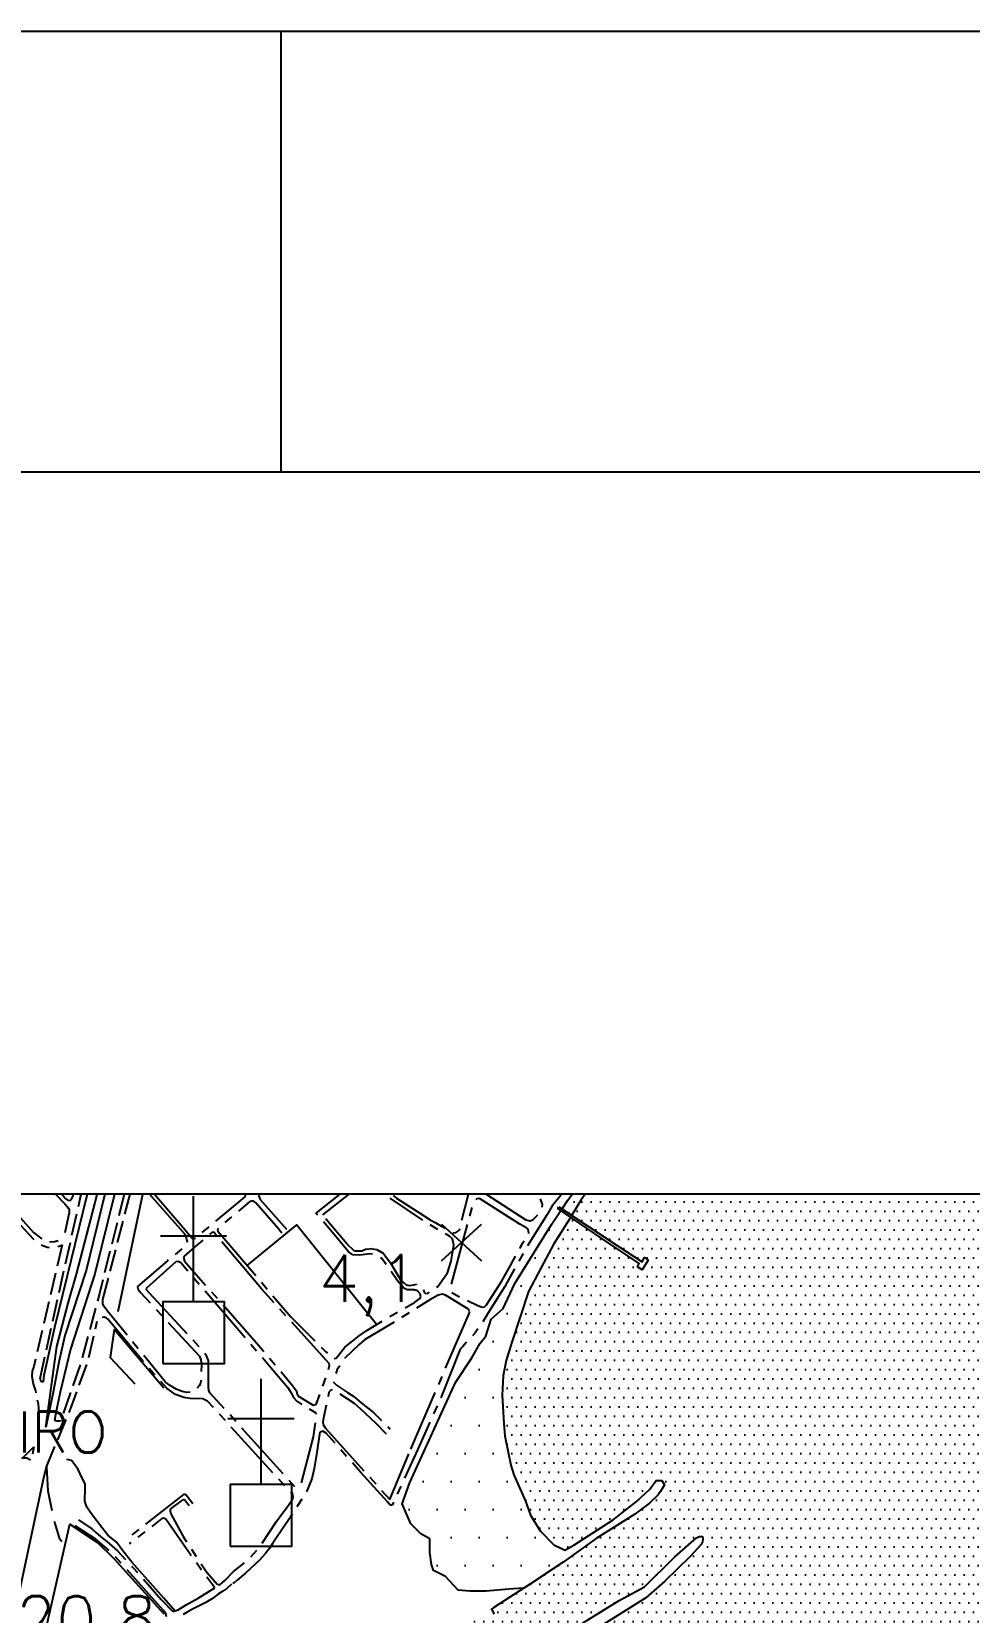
# Model space of a CAD drawing. Header units: millimetres. Extents: x 548366 to 1117317, y 7446967 to 14899125.
# Drawn here: x 557498 to 558297, y 7460059 to 7461405 of the extents above; entities that cross this region are included whole.
import ezdxf

# ---------------------------------------------------------------- set-up
doc = ezdxf.new("R2010")
doc.units = ezdxf.units.MM
doc.header["$MEASUREMENT"] = 0
for name, pattern in [('CAMINHO', [3.75, 3, -0.75]), ('ESTR-TERRA', [1, 0.7, -0.1, 0.1, -0.1]), ('MEIO-FIOx2', [20, 15, -5])]:
    doc.linetypes.add(name, pattern=pattern)
for name, color, linetype in [('AID5_25K', 2, 'Continuous'), ('AUTO_ESTRADA', 224, 'Continuous'), ('CAMINHO', 1, 'CAMINHO'), ('CANAL', 4, 'Continuous'), ('CARIMBO', 7, 'Continuous'), ('EDIFICAÇÃO', 7, 'Continuous'), ('HACHURA_OCEANO', 131, 'Continuous'), ('MURO', 181, 'Continuous'), ('OCEANO', 5, 'Continuous'), ('PIER', 7, 'Continuous'), ('PRAIA', 7, 'Continuous'), ('PTO_COTADO', 7, 'Continuous'), ('RADIAIS', 222, 'Continuous'), ('RIO_PERMANENTE', 4, 'Continuous'), ('RUA_PAV_C_MEIO_FIO', 1, 'MEIO-FIOx2'), ('RUA_PAV_S_MEIO_FIO', 2, 'ESTR-TERRA'), ('RUA_S_PAV', 2, 'ESTR-TERRA')]:
    doc.layers.add(name, color=color, linetype=linetype)
doc.styles.add('ROMANS', font='romans.shx')

# ---------------------------------------------------------------- blocks, each defined once
blk = doc.blocks.new('igreja')
for p, q in [((14, 28), (14, 76)), ((-1, 58), (14, 58)), ((14, 58), (29, 58))]:
    blk.add_line(p, q)
blk.add_lwpolyline([(0, 0), (28, 0), (28, 28), (0, 28)], close=True)

msp = doc.modelspace()

# ---------------------------------------------------------------- hatches: boundary and pattern name
at = {"layer": 'HACHURA_OCEANO', "ltscale": 0.5}
h = msp.add_hatch(dxfattribs=at)
h.set_pattern_fill('DOTS', color=256, scale=5, style=0)
h.set_pattern_definition([(0, (0, 0), (3.96875, 7.9375), [0, -7.9375])])
h.paths.add_polyline_path([(558365, 7460415), (557969.4, 7460415), (557966, 7460410.2), (557958, 7460397.1), (557997.5, 7460370.8), (558018.1, 7460357.6), (558019.9, 7460361.1), (558023.1, 7460359), (558018.1, 7460350.7), (558014.1, 7460353.3), (558015.5, 7460356), (557983.7, 7460377.4), (557957.1, 7460395.5), (557956, 7460393.7), (557942.8, 7460372.9), (557931.7, 7460352), (557921.3, 7460332.4), (557914.8, 7460312.4), (557907, 7460289.2), (557902.2, 7460273.6), (557899.8, 7460260.6), (557898.7, 7460244), (557900.1, 7460219.9), (557901, 7460209.5), (557906.1, 7460184.4), (557908.8, 7460176.3), (557911.8, 7460169.1), (557918.7, 7460153.8), (557923, 7460141.8), (557931.3, 7460128.6), (557942.7, 7460116.6), (557952.2, 7460112.2), (557959.9, 7460116.2), (557993.4, 7460137.9), (558013, 7460153.2), (558024.4, 7460164), (558029.9, 7460171.3), (558034.6, 7460171.3), (558036.9, 7460167.6), (558034.5, 7460163.4), (558031.7, 7460159.1), (558024.1, 7460152), (558011.8, 7460142.6), (557978.8, 7460121.9), (557950.6, 7460101.9), (557922.8, 7460083.5), (557891.6, 7460063.2), (557889.8, 7460061.8), (557891.2, 7460059.5), (557891.6, 7460057.6), (557872.3, 7460051), (557865.7, 7460048.6), (557866.2, 7460045.8), (557865, 7460045.3), (557865, 7460000), (557869.1, 7460000.1), (557880.4, 7459999.8), (557882.8, 7460000.6), (557956.3, 7460046.6), (557966.1, 7460052.3), (557967.3, 7460050), (557982.8, 7460059.5), (557998.5, 7460069.3), (558019.9, 7460081), (558045.8, 7460106.3), (558064.1, 7460122.5), (558066.6, 7460123.7), (558069.3, 7460123.7), (558069.6, 7460121.6), (558069.4, 7460119.1), (558068.2, 7460117), (558059.2, 7460107.1), (558037.1, 7460085.5), (558021, 7460071.4), (557977.6, 7460044.3), (557928.7, 7460013.9), (557912.6, 7460003.2), (557911.9, 7459996.7), (557907, 7459982.4), (557899.6, 7459964.4), (557891.6, 7459944.8), (557884.8, 7459929.1), (557881.9, 7459915), (558365, 7459915)])
at = {"layer": 'PRAIA', "ltscale": 0.5}
h = msp.add_hatch(dxfattribs=at)
h.set_pattern_fill('DOTS', color=40, scale=6, style=0)
h.set_pattern_definition([(0, (0, 0), (4.7625, 9.525), [0, -9.525])])
h.paths.add_polyline_path([(557949.8, 7460402.6), (557958, 7460397.1), (557966, 7460410.2), (557969.4, 7460415), (557958.4, 7460415), (557954.8, 7460410.1)])
h = msp.add_hatch(dxfattribs=at)
h.set_pattern_fill('DOTS', color=40, scale=15, style=0)
h.set_pattern_definition([(0, (0, 0), (11.90625, 23.8125), [0, -23.8125])])
h.paths.add_polyline_path([(557898.2, 7460251.8), (557902.2, 7460273.6), (557907, 7460289.2), (557914.8, 7460312.4), (557921.3, 7460332.4), (557931.7, 7460352), (557942.8, 7460372.9), (557956, 7460393.7), (557957.1, 7460395.5), (557948.8, 7460401.2), (557940.9, 7460389.3), (557909.5, 7460339.1), (557899.8, 7460317.9), (557889.4, 7460308.7), (557884.8, 7460294.3), (557880.2, 7460288.3), (557873, 7460275.8), (557859.2, 7460254.8), (557820.3, 7460169.8), (557813.7, 7460151.4), (557821.1, 7460134.4), (557829.5, 7460126), (557837.1, 7460121.8), (557837.1, 7460110), (557838.8, 7460099.9), (557840.5, 7460094.9), (557850.6, 7460089.8), (557861.5, 7460078), (557871.3, 7460077.1), (557885.1, 7460077.2), (557904.5, 7460078.9), (557916.8, 7460079.6), (557922.8, 7460083.5), (557950.6, 7460101.9), (557960, 7460108.5), (557942.7, 7460116.6), (557925.6, 7460134.6), (557918.7, 7460153.8), (557909.5, 7460174.2), (557906.1, 7460184.4), (557900.7, 7460210.9)])

# ---------------------------------------------------------------- linework, layer by layer
at = {"layer": 'AID5_25K'}
msp.add_lwpolyline([(549360, 7450410), (559365, 7450410), (559365, 7460415), (549360, 7460415), (549360, 7450410)], dxfattribs=at)
at = {"layer": 'AUTO_ESTRADA', "ltscale": 2.5, "flags": 128}
for points in [[(557545.6, 7460415), (557517.6, 7460301.6), (557508.8, 7460260.7), (557508.1, 7460255.3)], [(557568.9, 7460415), (557552, 7460347.3), (557531.3, 7460283.2), (557522.7, 7460246.5), (557519, 7460229), (557517.7, 7460222.4)], [(557386.5, 7459893.7), (557399.2, 7459903.6), (557424.5, 7459929.4), (557438, 7459946), (557451.6, 7459967.8), (557460, 7459984.6), (557469.8, 7460012), (557479, 7460040), (557486, 7460067.3), (557508.4, 7460172.6), (557511, 7460183)]]:
    msp.add_lwpolyline(points, dxfattribs=at)
at = {"layer": 'AUTO_ESTRADA', "color": 1, "ltscale": 2.5, "flags": 128}
for points in [[(557560.6, 7460415), (557544.6, 7460350.1), (557526.6, 7460294.9), (557521.3, 7460272.2), (557516.5, 7460246.6), (557510.5, 7460216.8)], [(557510.5, 7460216.8), (557519.8, 7460285.5), (557529.3, 7460322.2), (557536.5, 7460346.9), (557552, 7460407), (557554.1, 7460415)]]:
    msp.add_lwpolyline(points, dxfattribs=at)
at = {"layer": 'CAMINHO', "ltscale": 12.5, "flags": 128}
msp.add_lwpolyline([(557511, 7460183), (557512.2, 7460162.6), (557517.7, 7460135.6), (557521.8, 7460122.7), (557524.1, 7460119.5)], dxfattribs=at)
at = {"layer": 'CANAL', "ltscale": 1.25, "flags": 128}
msp.add_lwpolyline([(557620.2, 7460060.4), (557610.9, 7460071.2), (557583.7, 7460102), (557575.8, 7460111.5), (557570.5, 7460118.8), (557563, 7460124.9), (557557.9, 7460131.4), (557549.8, 7460142.3), (557545.3, 7460148.7), (557543.6, 7460153.8), (557543.9, 7460164.7), (557543.9, 7460168.6), (557541.7, 7460172.8), (557537.7, 7460181.4), (557532.1, 7460188.4), (557528.2, 7460189.2)], dxfattribs=at)
at = {"layer": 'CARIMBO', "color": 20}
msp.add_lwpolyline([(560359.3, 7461404.7), (548365.7, 7461404.7)], dxfattribs=at)
at = {"layer": 'CARIMBO', "color": 20, "ltscale": 0.5}
msp.add_lwpolyline([(557710.4, 7461404.7), (557710.4, 7461029.7)], dxfattribs=at)
at = {"layer": 'CARIMBO', "color": 6}
msp.add_lwpolyline([(548990.7, 7461029.7), (548990.7, 7447341.9), (559734.3, 7447341.9), (559734.3, 7461029.7)], close=True, dxfattribs=at)
at = {"layer": 'MURO', "ltscale": 0.5}
for points in [[(557571.9, 7460315.1), (557592.9, 7460415)], [(557681.7, 7460354.4), (557723.9, 7460389), (557792.2, 7460304.3)], [(557610.7, 7460250), (557568.5, 7460299.8), (557565.1, 7460276.1), (557586.1, 7460253.6)]]:
    msp.add_lwpolyline(points, dxfattribs=at)
at = {"layer": 'MURO', "color": 181, "ltscale": 0.5}
msp.add_lwpolyline([(557573.4, 7459974.1), (557510.1, 7460043), (557530.8, 7460134.1), (557554.3, 7460118.6), (557568.1, 7460105.2), (557610.7, 7460057.8)], dxfattribs=at)
at = {"layer": 'OCEANO', "ltscale": 2.5}
for points in [[(557969.4, 7460415), (557966, 7460410.2), (557958, 7460397.1)], [(557957.1, 7460395.5), (557956, 7460393.7), (557942.8, 7460372.9), (557931.7, 7460352), (557921.3, 7460332.4), (557914.8, 7460312.4), (557907, 7460289.2), (557902.2, 7460273.6), (557899.8, 7460260.6), (557898.7, 7460244), (557900.1, 7460219.9), (557901, 7460209.5), (557906.1, 7460184.4), (557908.8, 7460176.3), (557911.8, 7460169.1), (557918.7, 7460153.8), (557923, 7460141.8), (557931.3, 7460128.6), (557942.7, 7460116.6), (557952.2, 7460112.2), (557959.9, 7460116.2), (557993.4, 7460137.9), (558013, 7460153.2), (558024.4, 7460164), (558029.9, 7460171.3), (558034.6, 7460171.3), (558036.9, 7460167.6)], [(558066.6, 7460123.7), (558069.3, 7460123.7), (558069.6, 7460121.6), (558069.4, 7460119.1), (558068.2, 7460117), (558059.2, 7460107.1), (558037.1, 7460085.5), (558021, 7460071.4), (557977.6, 7460044.3)]]:
    msp.add_lwpolyline(points, dxfattribs=at)
at = {"layer": 'PIER', "ltscale": 2.5}
msp.add_lwpolyline([(557947, 7460404.4), (557997.5, 7460370.8), (558018.1, 7460357.6), (558019.9, 7460361.1), (558023.1, 7460359), (558018.1, 7460350.7), (558014.1, 7460353.3), (558015.5, 7460356), (557983.7, 7460377.4), (557946.1, 7460403), (557947, 7460404.4)], dxfattribs=at)
at = {"layer": 'PRAIA'}
for points in [[(557949.8, 7460402.6), (557954.8, 7460410.1), (557958.4, 7460415)], [(557916.8, 7460079.6), (557904.5, 7460078.9), (557885.1, 7460077.2), (557871.3, 7460077.1), (557861.5, 7460078), (557850.6, 7460089.8), (557840.5, 7460094.9), (557838.8, 7460099.9), (557837.1, 7460110), (557837.1, 7460121.8), (557829.5, 7460126), (557821.1, 7460134.4), (557813.7, 7460151.4), (557820.3, 7460169.8), (557859.2, 7460254.8), (557873, 7460275.8), (557880.2, 7460288.3), (557884.8, 7460294.3), (557889.4, 7460308.7), (557899.8, 7460317.9), (557909.5, 7460339.1), (557940.9, 7460389.3), (557948.8, 7460401.2)]]:
    msp.add_lwpolyline(points, dxfattribs=at)
at = {"layer": 'PTO_COTADO', "elevation": 4.1}
for points in [[(557847.1, 7460358.3), (557881.2, 7460389.6)], [(557847.1, 7460389.6), (557881.2, 7460358.3)]]:
    msp.add_lwpolyline(points, dxfattribs=at)
at = {"layer": 'RADIAIS', "linetype": 'Continuous', "ltscale": 2.5}
msp.add_circle((554363.7, 7455412.7), 4998.2, dxfattribs=at)
at = {"layer": 'RIO_PERMANENTE', "ltscale": 2.5, "flags": 128}
for points in [[(558036.9, 7460167.6), (558034.5, 7460163.4), (558031.7, 7460159.1), (558024.1, 7460152), (558011.8, 7460142.6), (557978.8, 7460121.9), (557950.6, 7460101.9), (557922.8, 7460083.5), (557891.6, 7460063.2), (557889.8, 7460061.8), (557891.2, 7460059.5), (557891.6, 7460057.6)], [(557967.3, 7460050), (557982.8, 7460059.5), (557998.5, 7460069.3), (558019.9, 7460081), (558045.8, 7460106.3), (558064.1, 7460122.5), (558066.6, 7460123.7)]]:
    msp.add_lwpolyline(points, dxfattribs=at)
at = {"layer": 'RUA_PAV_C_MEIO_FIO', "ltscale": 1.25, "flags": 128}
for points in [[(557505.4, 7460258.2), (557522.5, 7460335.5), (557540.5, 7460415)], [(557577, 7460415), (557556.3, 7460331.7), (557540.3, 7460271.8), (557522.7, 7460221.9), (557519.7, 7460221.9), (557517.7, 7460222.4)], [(557531.1, 7460409.7), (557531.9, 7460410.4), (557533.4, 7460413.2), (557533.8, 7460415)], [(557559, 7460325.5), (557582.1, 7460415)], [(557530.3, 7460400.5), (557530.1, 7460399.1), (557529.5, 7460395.5), (557526.3, 7460381), (557525.5, 7460377.4)], [(557524.2, 7460372.1), (557514.2, 7460329.1), (557500.1, 7460268.5), (557500.1, 7460268.5), (557498.8, 7460264.4)], [(557511, 7460183), (557532.2, 7460234.3), (557546.7, 7460274.4), (557552.3, 7460299.7), (557554.1, 7460306.9)], [(557498.8, 7460264.4), (557498.4, 7460260.1), (557499.6, 7460253.6), (557501.6, 7460247.6), (557503.7, 7460236.5), (557504.3, 7460228.7), (557504.2, 7460221.3)], [(557505.4, 7460258.2), (557505.8, 7460255.8), (557508.1, 7460255.3)]]:
    msp.add_lwpolyline(points, dxfattribs=at)
msp.add_lwpolyline([(557491.2, 7460191.1), (557500.1, 7460200), (557498, 7460188.5), (557494.1, 7460190.4), (557491.2, 7460190.4), (557489.8, 7460190)], close=True, dxfattribs=at)
at = {"layer": 'RUA_PAV_S_MEIO_FIO', "ltscale": 75, "flags": 128}
for points in [[(557464.4, 7460415), (557499.6, 7460377.1), (557506.9, 7460371.8), (557511.7, 7460370), (557516, 7460369.5), (557522.5, 7460371.1), (557524.2, 7460372.1)], [(557470.6, 7460415), (557499.8, 7460382.5), (557505.8, 7460377.8), (557511.5, 7460374.5), (557517.8, 7460374.7), (557525.5, 7460377.4)], [(557518.7, 7460415), (557526.4, 7460407), (557528.6, 7460404.7), (557529.6, 7460403.1), (557530.2, 7460401.8)], [(557523.6, 7460415), (557525.4, 7460413.3), (557527.5, 7460411), (557529.2, 7460409.9), (557531.1, 7460409.7)], [(557598.7, 7460415), (557628.6, 7460381.1), (557629.9, 7460378), (557630.8, 7460374.2), (557630.1, 7460371.9), (557613.8, 7460358.5), (557588.5, 7460336.6), (557588.6, 7460334.5), (557590.9, 7460331.3), (557641.1, 7460277.1), (557642.3, 7460274.1), (557642.9, 7460269.9), (557642.6, 7460263), (557642.5, 7460256.9), (557641.7, 7460253.4), (557641, 7460252.1), (557639.5, 7460250.2), (557637.2, 7460247.5), (557634.6, 7460246.5), (557630.3, 7460246.4), (557626.4, 7460247.2), (557621.4, 7460249.2), (557616.2, 7460252.2), (557612.2, 7460255), (557562.9, 7460315.5), (557559.8, 7460319.7), (557558.9, 7460321.7), (557558.9, 7460323.2), (557559, 7460325.5)], [(557603, 7460415), (557627.3, 7460386.8), (557634.9, 7460377.7), (557636.4, 7460376.8), (557637.6, 7460377.6), (557680.1, 7460412.8), (557680.6, 7460415)], [(557711.3, 7460381.9), (557708.2, 7460385.9), (557689.1, 7460407.7), (557686.9, 7460409.4), (557684.1, 7460408.9), (557672.7, 7460399.4), (557658.1, 7460387.2), (557656.4, 7460385.1), (557656.9, 7460383.5), (557693.5, 7460340.6), (557719, 7460310.8), (557748.5, 7460281.2), (557752.4, 7460277.4), (557755.3, 7460275.1), (557757.4, 7460275.5), (557765, 7460284.9), (557777, 7460294.4), (557783.6, 7460299), (557798.5, 7460308.1), (557805.2, 7460312), (557824.1, 7460323), (557828.7, 7460326.2), (557829.6, 7460327.7), (557829, 7460330.3), (557826.8, 7460332.9), (557823.8, 7460333.6), (557821.2, 7460333.6), (557817.9, 7460333.6), (557815, 7460335.1), (557809.8, 7460341.3), (557796.5, 7460360.3), (557791, 7460363.6), (557786.3, 7460364.3)], [(557691.4, 7460414.3), (557692.9, 7460410.7), (557715.3, 7460385.2)], [(557760.5, 7460415), (557740.3, 7460399)], [(557746.1, 7460397.6), (557768.7, 7460415)], [(557788.5, 7460368.7), (557788.5, 7460368.7), (557792, 7460367.9), (557797.4, 7460365), (557803.8, 7460356.7), (557810.6, 7460345.1), (557812.1, 7460342.6), (557817.1, 7460338), (557820, 7460337.4), (557823.7, 7460338), (557825.9, 7460338.4), (557828.8, 7460337.1), (557830.8, 7460335.6), (557831.8, 7460334), (557832.3, 7460331.4), (557833.6, 7460330.6), (557835.8, 7460330.9), (557844, 7460336.5), (557852.2, 7460348.2), (557855.4, 7460358.2), (557857.6, 7460371.8), (557856.5, 7460377), (557853.9, 7460379.3), (557833.8, 7460391.1), (557803.5, 7460411.7)], [(557805.9, 7460413.9), (557809, 7460411.8), (557827.1, 7460400.1), (557837.6, 7460393.4), (557841.9, 7460391.1), (557847.3, 7460388), (557855.8, 7460382.8), (557859.1, 7460382.2), (557862.4, 7460384.6), (557863.9, 7460390.5), (557870.1, 7460415)], [(557920.9, 7460385.4), (557919.7, 7460386.3), (557913.9, 7460389.7), (557879.6, 7460411.4), (557877.2, 7460411.1), (557875.3, 7460409.3), (557873.4, 7460405.5), (557855.4, 7460338.4), (557854.9, 7460332.7), (557855.7, 7460331.6), (557863, 7460327.5), (557878.1, 7460320.3), (557881.9, 7460318.9)], [(557885.1, 7460415), (557919, 7460393.3), (557922.5, 7460392.5), (557925, 7460393.3), (557927.8, 7460396), (557932.4, 7460401.5), (557933.1, 7460406.4), (557930.6, 7460413.1), (557930, 7460415)], [(557530.2, 7460401.8), (557530.3, 7460400.5)], [(557786.3, 7460364.3), (557777.7, 7460363.1), (557771.7, 7460363.5), (557767.9, 7460366), (557757.2, 7460379.1), (557740.3, 7460399)], [(557788.5, 7460368.7), (557782.6, 7460368.1), (557779.4, 7460366.6), (557773.1, 7460366.7), (557766.7, 7460372.9), (557749.3, 7460393.3), (557746.1, 7460397.6)], [(557694, 7460334.4), (557653.3, 7460382.7), (557651.8, 7460382.6), (557637.2, 7460370.4), (557628, 7460362.3), (557627.6, 7460361.2), (557628.4, 7460358.2), (557691.7, 7460286.2), (557710.9, 7460263.7), (557720.2, 7460252.2), (557722.4, 7460249.5), (557723.6, 7460247.6), (557724.1, 7460245.7), (557724.8, 7460243.4), (557738, 7460235.6), (557740.5, 7460236.2), (557744.8, 7460247.8), (557750.9, 7460265.3), (557751.8, 7460269.3), (557751.6, 7460270.9), (557694, 7460334.4)], [(557871, 7460315.7), (557869.6, 7460317.5), (557850.5, 7460329.2), (557847.8, 7460330), (557844.4, 7460329.1), (557837.2, 7460325.2), (557810.5, 7460308.4), (557800.7, 7460302.4), (557781.5, 7460291), (557777, 7460287.1), (557764.9, 7460275.6), (557758.5, 7460266), (557755.3, 7460257.1), (557755.3, 7460255.1), (557757.8, 7460252.6), (557767.1, 7460246.4), (557772.6, 7460242.8), (557778.9, 7460237.6), (557789.2, 7460229.3), (557803.5, 7460215.2)], [(557632.3, 7460149.8), (557628.4, 7460154.8), (557627.6, 7460154.9), (557626.5, 7460154.6), (557616.5, 7460147.3), (557616.2, 7460146.5), (557616.1, 7460145.7), (557616.9, 7460142.9), (557627.2, 7460123.6), (557647, 7460093.6), (557656.3, 7460083), (557658.5, 7460082.7), (557663, 7460086.5), (557670.1, 7460093.8), (557681.8, 7460103.2), (557692.3, 7460114.5), (557706.5, 7460136.1), (557711.7, 7460143.7), (557715.6, 7460148.5), (557720.6, 7460155.9), (557720.8, 7460157.8), (557720.1, 7460160.9), (557717.7, 7460162.6), (557648, 7460239), (557643.9, 7460241), (557633.2, 7460241.2), (557627.8, 7460242.1), (557620.7, 7460244.5), (557613.7, 7460249.6), (557600.2, 7460264.4), (557563.2, 7460308.8), (557561.9, 7460309.6), (557560.3, 7460310.3), (557558.5, 7460310.2), (557556.7, 7460309.7), (557555.6, 7460308.8), (557554.1, 7460306.9)], [(557800.4, 7460210.7), (557791.6, 7460219.8), (557778.3, 7460232.5), (557773.2, 7460237), (557756.5, 7460247.8), (557753.3, 7460248.5), (557751.4, 7460246.5), (557746.3, 7460222.9), (557746.1, 7460220.9), (557746.4, 7460219)], [(557743.8, 7460212.6), (557743.6, 7460212.5), (557743.2, 7460210.7), (557741, 7460195.2), (557738.8, 7460181.7), (557736.7, 7460172.7), (557731.9, 7460161.2), (557718.3, 7460139.9), (557705.8, 7460121.4), (557705.8, 7460121.4)], [(557635.5, 7460151.6), (557629.7, 7460158.9), (557628.6, 7460159.5), (557627.6, 7460159.4), (557582.4, 7460124.2)], [(557618.5, 7460059.8), (557622.9, 7460061.3), (557629.7, 7460065.5), (557640.1, 7460071.1), (557654.2, 7460079.9), (557633.7, 7460107.8), (557612.6, 7460138.5), (557610.6, 7460139.2), (557609, 7460138.9), (557581.4, 7460117.4)], [(557705.8, 7460121.4), (557703.6, 7460118.1), (557700.5, 7460113.2), (557697.1, 7460109), (557692.3, 7460103.7), (557688.2, 7460099.8), (557680.4, 7460092.6), (557673.2, 7460086.6), (557670.6, 7460084.4), (557668.5, 7460083), (557668.5, 7460083)], [(557668.5, 7460083), (557668.5, 7460083), (557664.3, 7460079.5), (557661, 7460077.1), (557657.3, 7460074.9), (557652.1, 7460070.8), (557646.6, 7460067.5), (557640.8, 7460064.6), (557635.2, 7460062), (557630.8, 7460059.4), (557627.3, 7460057.3), (557627.3, 7460057.3)]]:
    msp.add_lwpolyline(points, dxfattribs=at)
msp.add_lwpolyline([(557598.6, 7460330.7), (557596.1, 7460333.6), (557596.3, 7460335.3), (557621.3, 7460357.7), (557623.1, 7460358), (557625.2, 7460357), (557701.9, 7460267.6), (557716.5, 7460250.5), (557719.2, 7460245.9), (557721.1, 7460242.1), (557723.9, 7460238.9), (557732.2, 7460233.7), (557740.1, 7460229.1), (557740.7, 7460226.9), (557738, 7460208.5), (557727.5, 7460168.2), (557726.2, 7460166.4), (557724.7, 7460165.8), (557722.4, 7460165.9), (557653.2, 7460242.7), (557650.1, 7460245.9), (557649.1, 7460247.9), (557648.8, 7460251), (557648.9, 7460253.7), (557648.8, 7460273.4), (557647.1, 7460277.5), (557645, 7460280.8)], close=True, dxfattribs=at)
at = {"layer": 'RUA_S_PAV', "ltscale": 75, "flags": 128}
for points in [[(557949.2, 7460415), (557947.3, 7460412.4), (557941.4, 7460405.1), (557937, 7460397.7), (557918.8, 7460368.8), (557901, 7460336.4), (557886.7, 7460313.5), (557881.6, 7460305.1), (557875.8, 7460297.1), (557868.6, 7460289.2), (557865.2, 7460285.4), (557863.2, 7460283.1), (557846.1, 7460240.7), (557827, 7460198.1), (557805.3, 7460150.5), (557803.5, 7460150.5), (557801.3, 7460153.1), (557778.1, 7460178.6), (557749.1, 7460211.8), (557746.2, 7460213.3), (557743.8, 7460212.6)], [(557881.9, 7460318.9), (557883.7, 7460319.2), (557885.4, 7460321), (557898.2, 7460340.7), (557905.8, 7460354.4), (557916.4, 7460373.8), (557921.6, 7460381.8), (557920.9, 7460385.4)], [(557821.1, 7460198), (557871, 7460314.2), (557871, 7460315.7)], [(557746.4, 7460219), (557748.2, 7460216.3), (557803.2, 7460155.2), (557821.1, 7460198)], [(557538.3, 7460137.8), (557549.4, 7460130.2), (557552.6, 7460127.5), (557557.3, 7460123.5), (557562.4, 7460119.6), (557566.9, 7460115.4), (557571.4, 7460111.5), (557585.4, 7460096.4), (557608.6, 7460070.2), (557618.5, 7460059.8)], [(557613, 7460055.4), (557612.6, 7460058.2), (557610.1, 7460061.1), (557598.4, 7460074.4), (557567.7, 7460108.6), (557553.1, 7460121.3), (557535.3, 7460132.7)]]:
    msp.add_lwpolyline(points, dxfattribs=at)

# ---------------------------------------------------------------- block references
at = {"layer": 'EDIFICAÇÃO', "ltscale": 0.5, "xscale": 1.875, "yscale": 1.875, "zscale": 1.875}
for p in [(557609.9, 7460271), (557667.3, 7460115.4)]:
    msp.add_blockref('igreja', p, dxfattribs=at)

# ---------------------------------------------------------------- texts
at = {"layer": 'EDIFICAÇÃO', "color": 7, "style": 'ROMANS'}
msp.add_text('BOMBEIRO', height=35, dxfattribs=at).set_placement((557325.7, 7460195.1))
at = {"layer": 'PTO_COTADO', "style": 'ROMANS'}
for tag, p in [('4,1', (557742.5, 7460323.4)), ('20,8', (557484.9, 7460033, 20.8))]:
    msp.add_attdef(tag, p, '', height=40, dxfattribs=at)

doc.saveas('drawing.dxf')
